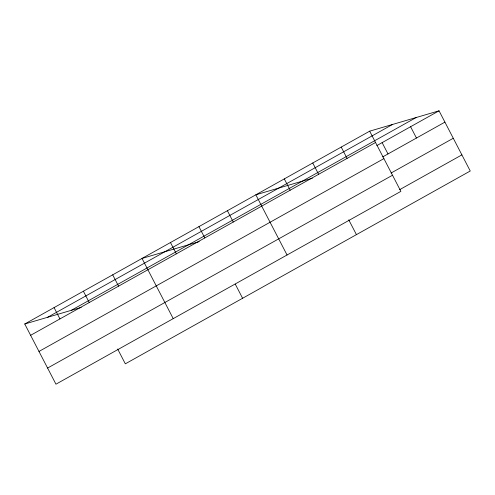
<?xml version="1.0" encoding="UTF-8"?>
<svg xmlns="http://www.w3.org/2000/svg" width="495" height="495" viewBox="0 0 495 495"><rect width="100%" height="100%" fill="white"/><g stroke="black" fill="none" stroke-linecap="round" stroke-linejoin="round"><path stroke-width="0.74" d="M369.672 131.169L400.876 191.367L55.954 384.188L24.75 323.996L369.672 131.169L439.046 110.812L470.25 171.004L125.328 363.831L117.662 349.043M47.644 317.276L392.566 124.449M71.231 310.353L416.153 117.532M30.616 335.313L375.538 142.492M376.844 145.586L439.046 110.812M382.709 156.903L444.912 122.129M38.975 351.444L383.903 158.617M391.069 173.033L453.278 138.26M47.594 368.057L392.516 175.236M399.682 189.653L461.891 154.879M312.345 178.219L255.847 194.801L287.05 254.999M199.238 241.64L142.022 258.433L173.225 318.632M24.75 323.996L81.248 307.414M410.59 126.72L416.456 138.037M382.134 142.628L388 153.945M341.216 147.077L347.082 158.394M348.758 219.854L356.425 234.636M312.76 162.985L318.625 174.302M284.303 178.893L290.169 190.21M227.391 210.709L233.256 222.026M235.286 284.155L242.6 298.268M198.934 226.617L204.8 237.934M170.478 242.525L176.344 253.842M112.705 274.824L118.571 286.141M83.389 291.215L89.255 302.532M54.066 307.605L59.938 318.922"/></g></svg>
